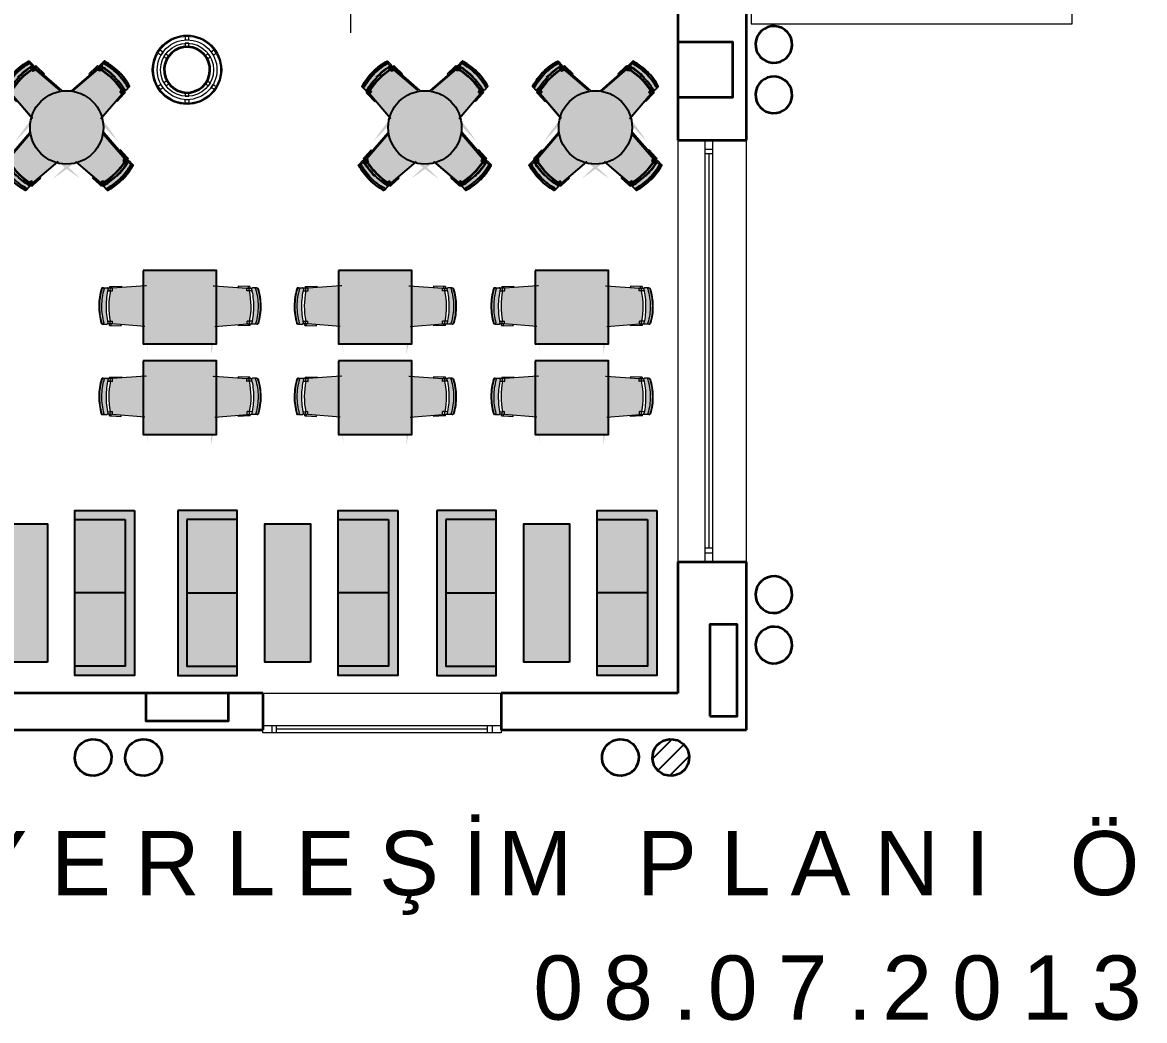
# Model space of a CAD drawing. Header units: millimetres. Extents: x -2729 to 15248, y -12439 to 5292.
# Drawn here: x 9038 to 10262, y -12294 to -11205 of the extents above; entities that cross this region are included whole.
import ezdxf

# ---------------------------------------------------------------- set-up
doc = ezdxf.new("R2010")
doc.units = ezdxf.units.MM
for name, color, linetype, lineweight in [('005_Ном_пера__80', 7, 'Continuous', 13), ('alc_pan_Ном_пера__80', 7, 'Continuous', 13), ('CAM', 155, 'Continuous', 15), ('DUVAR 2_Ном_пера__60', 7, 'Continuous', 35), ('FLOORS_Ном_пера__80', 7, 'Continuous', 13), ('FURNITURE___EQUIPMENT_Ном_пера__60', 7, 'Continuous', 35), ('FURNITURE___EQUIPMENT_Ном_пера__80', 7, 'Continuous', 13), ('kolon_Ном_пера__60', 7, 'Continuous', 35), ('kutu profil_Ном_пера__80', 7, 'Continuous', 13), ('mevcut duvarlar_Ном_пера__60', 7, 'Continuous', 35), ('mevcut kolonlar_Ном_пера__60', 7, 'Continuous', 35), ('mevcut kolonlar_Ном_пера__80', 7, 'Continuous', 13), ('pencere_Ном_пера__80', 7, 'Continuous', 13), ('tefriş', 7, 'Continuous', 25)]:
    doc.layers.add(name, color=color, linetype=linetype, lineweight=lineweight)
for name, color, linetype, lineweight, true_color in [('_yaz__kot_Ном_пера__22', 7, 'Continuous', 20, 0xc600c6), ('AKS_Ном_пера__21', 7, 'Continuous', 20, 0x320033), ('EXTERIOR_WALLS_Ном_пера__5', 7, 'Continuous', 25, 0xa40f02), ('mevcut kolonlar_Ном_пера__215', 7, 'Continuous', 35, 0xab23ec)]:
    doc.layers.add(name, color=color, linetype=linetype, lineweight=lineweight, true_color=true_color)
doc.layers.add('tefris', color=39, linetype='Continuous')
doc.styles.add('YAZI01', font='SIMPLXTW.SHX', dxfattribs={"width": 0.6})

# ---------------------------------------------------------------- blocks, each defined once
blk = doc.blocks.new('dfgbdf')
at = {"layer": 'tefris', "color": 250, "lineweight": 9}
for p, q in [((-2454111.619684269, 525210.158802735), (-2454111.651142441, 525205.7704439993)), ((-2454111.619684269, 525210.158802735), (-2454111.651142441, 525205.7704439993)), ((-2454111.619684269, 525210.158802735), (-2454111.61313714, 525211.0721156007)), ((-2454072.020701715, 525209.8749354146), (-2454072.052159887, 525205.4865766789)), ((-2454072.020701715, 525209.8749354146), (-2454072.052159887, 525205.4865766789)), ((-2454072.020701715, 525209.8749354146), (-2454072.014154585, 525210.7882482801)), ((-2454114.364413285, 525164.5024694676), (-2454111.393876919, 525199.8079857455)), ((-2454112.999900517, 525201.1196209646), (-2454113.57778656, 525190.2564495396)), ((-2454112.985563781, 525203.1195695786), (-2454112.999900517, 525201.1196209646)), ((-2454112.999900517, 525201.1196209646), (-2454111.384557405, 525201.1080412957)), ((-2454112.985563781, 525203.1195695786), (-2454111.370220672, 525203.107989909)), ((-2454111.393876919, 525199.8079857455), (-2454111.356269388, 525205.054168995)), ((-2454111.393876919, 525199.8079857455), (-2454108.393953999, 525199.7864806453)), ((-2454111.375956003, 525202.3079215129), (-2454108.476030512, 525202.2871332491)), ((-2454108.455731259, 525205.1188426953), (-2454108.493951429, 525199.7871974818)), ((-2454108.377466755, 525202.0864215513), (-2454108.393953999, 525199.7864806453)), ((-2454075.378314627, 525201.8498654515), (-2454075.394801869, 525199.5499245452)), ((-2454075.394801869, 525199.5499245452), (-2454072.394878949, 525199.528419445)), ((-2454075.256584268, 525204.8808529217), (-2454075.294804439, 525199.5492077086)), ((-2454075.276883522, 525202.0491434757), (-2454072.376958031, 525202.0283552122)), ((-2454072.394878949, 525199.528419445), (-2454072.357271417, 525204.7746026947)), ((-2454069.8998299, 525163.7397039934), (-2454072.394878949, 525199.528419445)), ((-2454070.770216322, 525200.816895326), (-2454072.385559435, 525200.828474995)), ((-2454070.75587959, 525202.8168439397), (-2454072.371222701, 525202.8284236089)), ((-2454070.75587959, 525202.8168439397), (-2454070.770216322, 525200.816895326)), ((-2454070.770216322, 525200.816895326), (-2454070.348128059, 525189.946555534)), ((-2454113.57778656, 525190.2564495396), (-2454112.198356299, 525190.2465610235)), ((-2454070.348128059, 525189.946555534), (-2454071.727558321, 525189.95644405))]:
    blk.add_line(p, q, dxfattribs=at)
for centre, radius, start, end in [((-2454110.651168134, 525205.7632756322), 1, 179.5892793318425, 282.1716553241168), ((-2454110.619709962, 525210.1516343682), 1, 179.5892793318425, 285.8993206494205), ((-2454110.95488347, 525210.5468397918), 0.6645643387296895, 128.1842560686453, 174.5564035868221), ((-2454110.613162832, 525211.0649472337), 1, 106.424976356534, 179.5892793318425), ((-2454110.477309588, 525209.903743491), 1.465455548318734, 98.72199400806039, 127.3173746617995), ((-2454092.409191321, 525148.7779265486), 65.89265889045396, 89.45884940670703, 106.2935274857314), ((-2454092.409191321, 525148.7779265486), 65.19265889045396, 89.45884940670703, 106.2935274857314), ((-2454092.605583447, 525121.3815767524), 85.28971260092196, 89.48851251595534, 102.0700716838015), ((-2454092.43093583, 525145.7446062912), 65.92605708526092, 89.4589154703867, 105.7679051027529), ((-2454092.305591153, 525121.3794262424), 85.28971260092196, 77.10848695473183, 89.69004613117218), ((-2454092.130943537, 525145.7424557811), 65.92605708526092, 73.41065353881503, 89.71964317462334), ((-2454092.112385946, 525148.7757988839), 65.19265889045396, 72.8850311529628, 89.71970926283139), ((-2454092.109199028, 525148.7757760386), 65.89265889045396, 72.8850311529628, 89.71970926283139), ((-2454073.020676022, 525209.8821037814), 1, 253.2792379985671, 359.5892793318426), ((-2454073.169802533, 525209.636302729), 1.465455548318734, 51.8611839938373, 80.45656463648214), ((-2454073.014128892, 525210.795416647), 1, 359.5892793318426, 72.75358231075933), ((-2454072.683058072, 525210.2724862649), 0.6645643387296895, 4.622155051725973, 50.99430259902947), ((-2454092.445793999, 525122.746649585), 80.92352941175771, 77.82438813700311, 101.3541705151467), ((-2454073.052134194, 525205.4937450454), 1, 257.0069033155113, 359.5892793318426), ((-2454072.892565872, 525163.5310621646), 3, 344.9838835373608, 3.987984671885633)]:
    blk.add_arc(centre, radius, start, end, dxfattribs=at)
blk = doc.blocks.new('qergqerg')
h = blk.add_hatch(color=18)
h.set_gradient(color1=(158, 158, 158), color2=(214, 214, 214), one_color=1, tint=0.8399999737739563, name='INVCURVED')
h.paths.add_polyline_path([(7320.233584429593, 4109.426570944489), (7400.233584429592, 4109.426570944489), (7400.233584429592, 4189.426570944489), (7320.233584429593, 4189.426570944489)])
at = {"layer": 'tefris'}
h = blk.add_hatch(color=33, dxfattribs=at)
h.set_gradient(color1=(172, 159, 128), one_color=1, tint=1, name='CYLINDER')
h.paths.add_polyline_path([(7339.748957062981, 4234.897544498091, 0.3305505333251211), (7339.044781814938, 4233.935819513631), (7339.04876848115, 4233.415308320894, -0.2427438629334576), (7339.324643788304, 4233.958652792965, -0.119052518395025), (7339.957671969108, 4234.228417673615, -0.0735875389792936), (7358.826343682736, 4237.101227461827, -0.0735875389735171), (7377.730549318159, 4234.472384066788, -0.1190525126681235), (7378.367009213104, 4234.210818537978, -0.2196094287040335), (7378.646941217038, 4233.729365553708), (7378.643955755425, 4234.191599163692, 0.3305455976475086), (7377.92741692907, 4235.144130405971, 0.0735875385497968), (7358.820229287868, 4237.801200756804, 0.0735875387030554)])
edge = h.paths.add_edge_path()
edge.add_ellipse((7422.784135221995, 4125.580115075224), major_axis=(-119.3420201236629, 37.18174596169339), ratio=0.4265283154215427, start_angle=297.7073354583348, end_angle=323.01772509326184, ccw=False)
edge.add_line((7381.335992192294, 4187.933909892105), (7378.416700917904, 4222.927627765108))
edge.add_line((7378.416700917904, 4222.927627765108), (7375.416763489163, 4222.908251852729))
edge.add_line((7375.416763489395, 4222.908251852729), (7375.401908624478, 4225.208203882911))
edge.add_arc((7359.413928788298, 4145.879759342876), 80.92352941115509, 438.6051640350929, 462.1349463954003)
edge.add_line((7342.402596912606, 4224.995068861172), (7342.417451777638, 4222.695116832852))
edge.add_line((7342.41745177729, 4222.695116832852), (7339.417514348662, 4222.675740921871))
edge.add_line((7339.417514349246, 4222.675740921871), (7336.89706502939, 4186.888805334922))
edge.add_arc((7339.889652164098, 4186.678039476742), 3.000000000802632, 175.9713498595307, 194.9687877263636)
h.paths.add_polyline_path([(7377.470110873369, 4227.905337473845, 0.4790289221056363), (7378.678198037346, 4228.889928263613), (7378.649854663088, 4233.278281881939, -0.500271849319481), (7377.375245169415, 4232.310273366048, 0.07128175433068201), (7358.839605146114, 4234.801263415256, 0.0712817547301692), (7340.337687540361, 4232.071056236978, -0.5002619448420746), (7339.050680813639, 4233.022488163785), (7339.079024152972, 4228.634139897768, 0.4790207402578018), (7340.299728051204, 4227.665262396913, -0.0549629285443206), (7358.871898105512, 4229.801406442653, -0.054962927260355)])
h.paths.add_polyline_path([(7358.826343682736, 4237.101227461827, 0.0735875389792797), (7339.957671969108, 4234.228417673615, 0.1254224069759553), (7339.295410371178, 4233.936319161207, 0.2281353875295868), (7339.04876848115, 4233.415308320894), (7339.05068060933, 4233.022519855761), (7339.050680814221, 4233.022488171701, 0.4988503369004011), (7340.333356006215, 4232.069769012741, -0.071298977506095), (7358.839605146114, 4234.801263415256, -0.0712989770642944), (7377.379592958281, 4232.309042201843, 0.4988602312897345), (7378.649854662739, 4233.278281881939), (7378.646941216572, 4233.729365556036, 0.205143870496195), (7378.396528730545, 4234.188864336815, 0.1254224130629383), (7377.730549318159, 4234.472384066788, 0.0735875389735347)])
h.paths.add_polyline_path([(7379.21439391226, 4213.365634474904), (7380.5938308429, 4213.374543943909), (7380.023655038703, 4224.238122784998), (7378.408304115434, 4224.227689601947), (7378.416700917904, 4222.927627765108)])
h.paths.add_polyline_path([(7337.363963285838, 4213.095332096798), (7338.743400216478, 4213.104241565802), (7339.417514349246, 4222.675740921871), (7339.409117546773, 4223.975802757775), (7337.793766623622, 4223.965369576123)])
h.paths.add_polyline_path([(7339.396200272397, 4225.97576104384), (7337.780849349828, 4225.965327860786), (7337.793766623622, 4223.965369576123), (7339.409117546773, 4223.975802757775)])
h.paths.add_polyline_path([(7378.408304115434, 4224.227689601947), (7380.023655038703, 4224.238122784998), (7380.010737763744, 4226.238081071061), (7378.395386841058, 4226.227647888941)])
h.paths.add_polyline_path([(7375.500614811111, 4225.408845572733), (7378.400554325342, 4225.427575621755), (7378.382816854077, 4228.17383638397, -0.2540112033113549), (7377.466684133074, 4227.906072848943, 0.0059357257269831), (7375.481893847839, 4228.307378602682)])
h = blk.add_hatch(color=33, dxfattribs=at)
h.set_gradient(color1=(172, 159, 128), one_color=1, tint=1, name='CYLINDER')
h.paths.add_polyline_path([(7342.317453863358, 4222.694470969961), (7342.301307271144, 4225.19441882614), (7339.401367756448, 4225.17568877805), (7339.417514349246, 4222.675740921871)])
h.paths.add_polyline_path([(7339.401367756448, 4225.17568877805), (7342.301307271144, 4225.19441882614), (7342.282586306942, 4228.092951855157, 0.0059357249099136), (7340.30314554917, 4227.666042096912, -0.254011277546088), (7339.383630285415, 4227.921949541197)])
h.paths.add_polyline_path([(7378.416700917904, 4222.927627765108), (7378.400554325342, 4225.427575621755), (7375.500614811111, 4225.408845572733), (7375.516761403208, 4222.90889771795)])
h = blk.add_hatch(color=33, dxfattribs=at)
h.set_gradient(color1=(172, 159, 128), one_color=1, tint=1, name='CYLINDER')
h.paths.add_polyline_path([(7339.748957062981, 4063.955597390886, -0.3305505333251211), (7339.044781814938, 4064.917322375347), (7339.04876848115, 4065.437833568082, 0.2427438629334576), (7339.324643788304, 4064.894489096013, 0.119052518395025), (7339.957671969108, 4064.624724215363, 0.0735875389792936), (7358.826343682736, 4061.751914427151, 0.0735875389735171), (7377.730549318159, 4064.38075782219, 0.1190525126681235), (7378.367009213104, 4064.642323351001, 0.2196094287040335), (7378.646941217038, 4065.123776335271), (7378.643955755425, 4064.661542725285, -0.3305455976475086), (7377.92741692907, 4063.709011483007, -0.0735875385497968), (7358.820229287868, 4061.051941132173, -0.0735875387030554)])
edge = h.paths.add_edge_path()
edge.add_ellipse((7422.784135221995, 4173.273026813753), major_axis=(-119.3420201236629, -37.18174596169339), ratio=0.4265283154215427, start_angle=36.98227490673814, end_angle=62.29266454166521)
edge.add_line((7381.335992192294, 4110.919231996873), (7378.416700917904, 4075.925514123869))
edge.add_line((7378.416700917904, 4075.925514123869), (7375.416763489163, 4075.944890036248))
edge.add_line((7375.416763489395, 4075.944890036248), (7375.401908624478, 4073.644938006067))
edge.add_arc((7359.413928788298, 4152.973382546099), 80.92352941115509, -102.13494639540028, -78.60516403509291, ccw=False)
edge.add_line((7342.402596912606, 4073.858073027805), (7342.417451777638, 4076.158025056124))
edge.add_line((7342.41745177729, 4076.158025056124), (7339.417514348662, 4076.177400967107))
edge.add_line((7339.417514349246, 4076.177400967107), (7336.89706502939, 4111.964336554055))
edge.add_arc((7339.889652164098, 4112.175102412236), 3.000000000802632, 165.0312122736364, 184.0286501404693, ccw=False)
h.paths.add_polyline_path([(7377.470110873369, 4070.947804415133, -0.4790289221056363), (7378.678198037346, 4069.963213625363), (7378.649854663088, 4065.574860007036, 0.500271849319481), (7377.375245169415, 4066.542868522928, -0.07128175433068201), (7358.839605146114, 4064.051878473722, -0.0712817547301692), (7340.337687540361, 4066.782085651999, 0.5002619448420746), (7339.050680813639, 4065.830653725193), (7339.079024152972, 4070.219001991209, -0.4790207402578018), (7340.299728051204, 4071.187879492064, 0.0549629285443206), (7358.871898105512, 4069.051735446324, 0.054962927260355)])
h.paths.add_polyline_path([(7358.826343682736, 4061.751914427151, -0.0735875389792797), (7339.957671969108, 4064.624724215363, -0.1254224069759553), (7339.295410371178, 4064.916822727771, -0.2281353875295868), (7339.04876848115, 4065.437833568082), (7339.05068060933, 4065.830622033216), (7339.050680814221, 4065.830653717276, -0.4988503369004011), (7340.333356006215, 4066.783372876234, 0.071298977506095), (7358.839605146114, 4064.051878473722, 0.0712989770642944), (7377.379592958281, 4066.544099687134, -0.4988602312897345), (7378.649854662739, 4065.574860007036), (7378.646941216572, 4065.123776332941, -0.205143870496195), (7378.396528730545, 4064.664277552162, -0.1254224130629383), (7377.730549318159, 4064.38075782219, -0.0735875389735347)])
h.paths.add_polyline_path([(7379.21439391226, 4085.487507414073), (7380.5938308429, 4085.478597945067), (7380.023655038703, 4074.615019103979), (7378.408304115434, 4074.625452287029), (7378.416700917904, 4075.925514123869)])
h.paths.add_polyline_path([(7337.363963285838, 4085.75780979218), (7338.743400216478, 4085.748900323173), (7339.417514349246, 4076.177400967107), (7339.409117546773, 4074.8773391312), (7337.793766623622, 4074.887772312854)])
h.paths.add_polyline_path([(7339.396200272397, 4072.877380845137), (7337.780849349828, 4072.887814028189), (7337.793766623622, 4074.887772312854), (7339.409117546773, 4074.8773391312)])
h.paths.add_polyline_path([(7378.408304115434, 4074.625452287029), (7380.023655038703, 4074.615019103979), (7380.010737763744, 4072.615060817916), (7378.395386841058, 4072.625494000037)])
h.paths.add_polyline_path([(7375.500614811111, 4073.444296316243), (7378.400554325342, 4073.425566267223), (7378.382816854077, 4070.679305505009, 0.2540112033113549), (7377.466684133074, 4070.947069040035, -0.0059357257269831), (7375.481893847839, 4070.545763286297)])
h = blk.add_hatch(color=33, dxfattribs=at)
h.set_gradient(color1=(172, 159, 128), one_color=1, tint=1, name='CYLINDER')
h.paths.add_polyline_path([(7342.317453863358, 4076.158670919016), (7342.301307271144, 4073.658723062837), (7339.401367756448, 4073.677453110927), (7339.417514349246, 4076.177400967107)])
h.paths.add_polyline_path([(7339.401367756448, 4073.677453110927), (7342.301307271144, 4073.658723062837), (7342.282586306942, 4070.760190033818, -0.0059357249099136), (7340.30314554917, 4071.187099792064, 0.254011277546088), (7339.383630285415, 4070.931192347781)])
h.paths.add_polyline_path([(7378.416700917904, 4075.925514123869), (7378.400554325342, 4073.425566267223), (7375.500614811111, 4073.444296316243), (7375.516761403208, 4075.944244171028)])
blk.add_lwpolyline([(7320.233584429593, 4109.426570944489), (7400.233584429592, 4109.426570944489), (7400.233584429592, 4189.426570944489), (7320.233584429593, 4189.426570944489)], close=True)
at = {"layer": 'tefris', "xscale": -1, "rotation": 359.9593345411497}
blk.add_blockref('dfgbdf', (-2447105.117569243, -519234.9521117932), dxfattribs=at)
at = {"layer": 'tefris', "rotation": 180.0406654588503}
blk.add_blockref('dfgbdf', (-2447105.117569243, 527533.8052536822), dxfattribs=at)
blk = doc.blocks.new('cvbncvn')
at = {"layer": 'tefris'}
h = blk.add_hatch(color=33, dxfattribs=at)
h.set_gradient(color1=(172, 159, 128), one_color=1, tint=1, name='CYLINDER')
h.paths.add_polyline_path([(-2451154.223689083, 524897.2262711371, 0.3305505333251211), (-2451154.332949031, 524898.413216793), (-2451154.680639513, 524898.8005914476, -0.2427438629334576), (-2451154.527526212, 524898.210772224, -0.119052518395025), (-2451154.823199974, 524897.5894230508, -0.0735875389792936), (-2451167.058852123, 524882.9412619113, -0.0735875389735171), (-2451182.964544087, 524872.3919125733, -0.1190525126681235), (-2451183.61465743, 524872.1664123167, -0.2196094287040335), (-2451184.143245594, 524872.3417789476), (-2451183.834899048, 524871.9974081721, 0.3305455976475086), (-2451182.667198117, 524871.7582049319, 0.0735875385497968), (-2451166.590720377, 524882.4208268367, 0.0735875387030554)])
edge = h.paths.add_edge_path()
edge.add_ellipse((-2451288.835638838, 524924.1477155834), major_axis=(114.0452383263674, 51.17307509851923), ratio=0.4265283154215424, start_angle=297.7073354583348, end_angle=323.01772509326184, ccw=False)
edge.add_line((-2451216.485709845, 524904.8751427546), (-2451191.124070725, 524880.5879071507))
edge.add_line((-2451191.124070726, 524880.5879071505), (-2451188.889073622, 524882.589103779))
edge.add_line((-2451188.889073621, 524882.5891037792), (-2451187.354822873, 524880.875605999))
edge.add_arc((-2451227.909625441, 524950.9036403928), 80.92352941115509, 300.0760928002907, 323.6058751605984)
edge.add_line((-2451162.769854727, 524902.8887689075), (-2451164.304105476, 524904.6022666876))
edge.add_line((-2451164.304105475, 524904.6022666874), (-2451162.06910837, 524906.603463316))
edge.add_line((-2451162.06910837, 524906.6034633163), (-2451183.880094764, 524935.0874640178))
edge.add_arc((-2451186.261993427, 524933.263578396), 3.000000000802633, 37.44227862472864, 56.43971649156172)
h.paths.add_polyline_path([(-2451187.118360303, 524877.4850196771, 0.4790289221056363), (-2451187.37153479, 524875.9472302572), (-2451184.444154244, 524872.6778428579, -0.500271849319481), (-2451184.130153677, 524874.24726106, 0.07128175433068201), (-2451168.591916908, 524884.6558239107, 0.0712817547301692), (-2451156.536633469, 524898.9542548573, -0.5002619448420746), (-2451154.94221361, 524899.0936619595), (-2451157.869590585, 524902.3630453721, 0.4790207402578018), (-2451159.425883433, 524902.2806184784, -0.0549629285443206), (-2451171.927218796, 524888.3807902053, -0.054962927260355)])
h.paths.add_polyline_path([(-2451167.058852123, 524882.9412619113, 0.0735875389792797), (-2451154.823199974, 524897.5894230508, 0.1254224069759553), (-2451154.520412075, 524898.2468661688, 0.2281353875295868), (-2451154.680639513, 524898.8005914476), (-2451154.942192469, 524899.0936383482), (-2451154.942213605, 524899.0936619535, 0.4988503369004011), (-2451156.534240337, 524898.9580878789, -0.071298977506095), (-2451168.591916908, 524884.6558239107, -0.0712989770642944), (-2451184.134226765, 524874.2453042809, 0.4988602312897345), (-2451184.444154244, 524872.6778428579), (-2451184.143245592, 524872.3417789467, 0.205143870496195), (-2451183.651315112, 524872.1633134165, 0.1254224130629383), (-2451182.964544087, 524872.3919125733, 0.0735875389735347)])
h.paths.add_polyline_path([(-2451198.054109539, 524887.2243664347), (-2451199.081810155, 524886.3041723972), (-2451191.460286161, 524878.5417747207), (-2451190.256826182, 524879.6193421354), (-2451191.124070726, 524880.5879071505)])
h.paths.add_polyline_path([(-2451166.874928807, 524915.141928935), (-2451167.902629425, 524914.2217348977), (-2451162.06910837, 524906.6034633163), (-2451161.201863828, 524905.634898301), (-2451159.99840385, 524906.7124657155)])
h.paths.add_polyline_path([(-2451159.867732742, 524904.1449002314), (-2451158.664272762, 524905.2224676466), (-2451159.99840385, 524906.7124657155), (-2451161.201863828, 524905.634898301)])
h.paths.add_polyline_path([(-2451190.256826182, 524879.6193421354), (-2451191.460286161, 524878.5417747207), (-2451190.126155076, 524877.0517766511), (-2451188.922695097, 524878.1293440654)])
h.paths.add_polyline_path([(-2451187.295909667, 524880.6598996383), (-2451189.456406869, 524878.7254095636), (-2451187.624432733, 524876.6794052729, -0.2540112033113549), (-2451187.115305681, 524877.4867379908, 0.0059357257269831), (-2451185.362357831, 524878.5004502899)])
h = blk.add_hatch(color=33, dxfattribs=at)
h.set_gradient(color1=(172, 159, 128), one_color=1, tint=1, name='CYLINDER')
h.paths.add_polyline_path([(-2451164.229605571, 524904.6689732422), (-2451162.561941715, 524902.8064756553), (-2451160.401444513, 524904.7409657293), (-2451162.06910837, 524906.6034633163)])
h.paths.add_polyline_path([(-2451160.401444513, 524904.7409657293), (-2451162.561941715, 524902.8064756553), (-2451160.628389878, 524900.6470263066, 0.0059357249099136), (-2451159.427927786, 524902.2777710517, -0.254011277546088), (-2451158.569470377, 524902.6949614374)])
h.paths.add_polyline_path([(-2451191.124070725, 524880.5879071504), (-2451189.456406869, 524878.7254095636), (-2451187.295909667, 524880.6598996382), (-2451188.963573525, 524882.5223972248)])
at = {"layer": 'tefris', "color": 250, "xscale": -1, "rotation": 221.4302633063476}
blk.add_blockref('dfgbdf', (-958721.3848934338, 2542560.35672698), dxfattribs=at)
blk = doc.blocks.new('dfghjfgjhfhgj')
at = {"layer": 'tefris'}
for p, q in [((-2450693.663445101, 526828.6160768777), (-2450657.893534597, 526825.8645453006)), ((-2450667.46048046, 526827.979929916), (-2450667.46048046, 526826.6004642129)), ((-2450656.593445645, 526827.479929916), (-2450667.46048046, 526827.979929916)), ((-2450658.446911117, 526824.5633242043), (-2450658.446911117, 526827.5633242043)), ((-2450653.115128913, 526824.6633242043), (-2450658.446911117, 526824.6633242043)), ((-2450656.146911117, 526824.5633242043), (-2450658.446911117, 526824.5633242043)), ((-2450657.893534597, 526822.8645453005), (-2450657.893534597, 526825.8645453006)), ((-2450657.893534597, 526825.8645453006), (-2450652.647216554, 526825.8645453006)), ((-2450652.561752394, 526822.9645453003), (-2450657.893534597, 526822.9645453003)), ((-2450655.593534597, 526822.8645453005), (-2450657.893534597, 526822.8645453005)), ((-2450654.593445644, 526827.479929916), (-2450656.593445645, 526827.479929916)), ((-2450656.593445645, 526827.479929916), (-2450656.593445645, 526825.8645453006)), ((-2450655.946911117, 526824.6633242043), (-2450655.946911117, 526827.5633242043)), ((-2450655.393534598, 526822.9645453003), (-2450655.393534598, 526825.8645453006)), ((-2450654.593445644, 526827.479929916), (-2450654.593445644, 526825.8645453006)), ((-2450647.544602222, 526826.1645453004), (-2450651.933073711, 526826.1645453004)), ((-2450647.544602222, 526826.1645453004), (-2450651.933073711, 526826.1645453004)), ((-2450647.544602222, 526826.1645453004), (-2450646.63126589, 526826.1645453004)), ((-2450693.772814181, 526785.8459470455), (-2450658.446911117, 526788.5633242043)), ((-2450668.01385698, 526786.4479395889), (-2450668.01385698, 526787.8274052918)), ((-2450657.146822164, 526786.947939589), (-2450668.01385698, 526786.4479395889)), ((-2450656.146911117, 526791.5633242044), (-2450658.446911117, 526791.5633242044)), ((-2450658.446911117, 526788.5633242043), (-2450658.446911117, 526791.5633242044)), ((-2450653.115128913, 526791.4633242043), (-2450658.446911117, 526791.4633242043)), ((-2450658.446911117, 526788.5633242043), (-2450653.200593073, 526788.5633242043)), ((-2450655.593534597, 526789.8645453005), (-2450657.893534597, 526789.8645453005)), ((-2450657.893534597, 526786.8645453005), (-2450657.893534597, 526789.8645453005)), ((-2450652.561752394, 526789.7645453005), (-2450657.893534597, 526789.7645453005)), ((-2450657.146822164, 526786.947939589), (-2450657.146822164, 526788.5633242043)), ((-2450655.146822164, 526786.947939589), (-2450657.146822164, 526786.947939589)), ((-2450655.946911117, 526788.5633242043), (-2450655.946911117, 526791.4633242043)), ((-2450655.393534598, 526786.8645453005), (-2450655.393534598, 526789.7645453005)), ((-2450655.146822164, 526786.947939589), (-2450655.146822164, 526788.5633242043)), ((-2450648.097978742, 526788.2633242044), (-2450652.486450231, 526788.2633242044)), ((-2450648.097978742, 526788.2633242044), (-2450652.486450231, 526788.2633242044)), ((-2450648.097978742, 526788.2633242044), (-2450647.18464241, 526788.2633242044))]:
    blk.add_line(p, q, dxfattribs=at)
for centre, radius, start, end in [((-2450735.370440529, 526808.0633242043), 80.92352941175771, 348.235108819604, 11.76489118039605), ((-2450734.817064009, 526806.3645453005), 80.92352941175771, 348.2351088196013, 11.76489118039871), ((-2450736.736623718, 526808.2133242043), 85.28971260092196, 359.8992332000628, 12.48079236286419), ((-2450651.933073711, 526825.1645453004), 1, 90, 192.5823760047524), ((-2450736.1832472, 526806.5145453005), 85.28971260092196, 359.899233200076, 12.48079236286419), ((-2450712.372968202, 526808.2133242043), 65.92605708526092, 359.8696361555814, 16.17862578389171), ((-2450647.544602222, 526825.1645453004), 1, 90, 196.3100413307321), ((-2450711.819591683, 526806.5145453005), 65.92605708526092, 359.8696361555814, 16.17862578389534), ((-2450648.344842472, 526826.7159635152), 1.465455548318734, 9.13271468402902, 37.72809534255547), ((-2450647.1518096, 526825.4993561715), 0.6645643387296895, 38.59497673383628, 84.96712426087498), ((-2450709.339570007, 526808.2101372029), 65.19265889045396, 359.8695700747031, 16.70424816845666), ((-2450647.791465952, 526825.0171846115), 1.465455548318734, 9.132714684031088, 37.72809534255547), ((-2450736.736623718, 526807.9133242043), 85.28971260092196, 347.5192076371359, 0.1007667999371034), ((-2450712.372968202, 526807.9133242043), 65.92605708526092, 343.8213742161082, 0.1303638444186277), ((-2450709.339570007, 526807.9133242043), 65.19265889045396, 343.2957518315433, 0.1304299252968763), ((-2450652.486450231, 526789.2633242044), 1, 167.4176239952504, 270), ((-2450648.097978742, 526789.2633242044), 1, 163.6899586692678, 270), ((-2450647.705186118, 526788.9253263319), 0.6645643387296895, 275.032875739125, 321.4050232661739), ((-2450648.344842472, 526789.4074978919), 1.465455548318734, 322.2719046574445, 350.867285315971)]:
    blk.add_arc(centre, radius, start, end, dxfattribs=at)
at = {"layer": 'tefris', "rotation": 48.36728481575136}
blk.add_blockref('cvbncvn', (-429896.7720350572, 2010148.912928215), dxfattribs=at)
blk = doc.blocks.new('jkjk')
at = {"layer": 'tefris'}
h = blk.add_hatch(color=39, dxfattribs=at)
h.set_gradient(color1=(73, 53, 19), color2=(234, 212, 174), one_color=1, tint=0.800000011920929, name='CYLINDER')
edge = h.paths.add_edge_path()
edge.add_arc((86951.94184338255, 47415.94828580628), 40, 0, 360)
blk.add_circle((86951.94184338255, 47415.94828580628), 40, dxfattribs=at)
at = {"layer": 'tefris', "xscale": -1}
for p, rotation in [((-1990906.6507795, 1449589.695592909), 313.8562429192313), ((-1315221.805463721, -2030442.644337077), 43.85624291894896)]:
    blk.add_blockref('dfghjfgjhfhgj', p, dxfattribs=dict(at, rotation=rotation))
at = {"layer": 'tefris'}
for p, rotation in [((2219121.154837472, 1365536.578476441), 43.85624291894896), ((1405072.572034018, -2084753.264708283), 313.8562429192313)]:
    blk.add_blockref('dfghjfgjhfhgj', p, dxfattribs=dict(at, rotation=rotation))
blk = doc.blocks.new('w45yuq')
h = blk.add_hatch(color=256)
h.dxf.hatch_style = 1
h.set_gradient(color1=(128, 141, 163), rotation=89.99999999999996, one_color=1, tint=1, name='INVCURVED')
h.paths.add_polyline_path([(8362.89020556739, 937.2612522588825), (8362.89020556739, 872.2612522591153), (8372.89020556739, 872.2612522591153), (8372.89020556739, 927.2612522591153), (8532.890205567388, 927.2612522591153), (8532.890205567388, 872.2612522591153), (8542.89020556739, 872.2612522591153), (8542.89020556739, 937.2612522588825)])
h = blk.add_hatch(color=256)
h.dxf.hatch_style = 1
h.set_gradient(color1=(128, 141, 163), rotation=89.99999999999996, one_color=1, tint=1, name='SPHERICAL')
h.paths.add_polyline_path([(8372.89020556739, 927.2612522591153), (8372.89020556739, 872.2612522591153), (8452.89020556739, 872.2612522591153), (8452.89020556739, 927.2612522591153)])
h = blk.add_hatch(color=256)
h.dxf.hatch_style = 1
h.set_gradient(color1=(128, 141, 163), rotation=89.99999999999996, one_color=1, tint=1, name='SPHERICAL')
h.paths.add_polyline_path([(8452.89020556739, 927.2612522591153), (8452.89020556739, 872.2612522591153), (8532.890205567388, 872.2612522591153), (8532.890205567388, 927.2612522591153)])
at = {"layer": 'tefriş', "ltscale": 5}
blk.add_line((8452.89020556739, 927.2612522591153), (8452.89020556739, 872.2612522591153), dxfattribs=at)
for points in [[(8362.89020556739, 937.2612522588825), (8542.89020556739, 937.2612522588825), (8542.89020556739, 872.2612522591153), (8362.89020556739, 872.2612522591153)], [(8372.89020556739, 927.2612522591153), (8532.890205567388, 927.2612522591153), (8532.890205567388, 872.2612522591153), (8372.89020556739, 872.2612522591153)]]:
    blk.add_lwpolyline(points, close=True, dxfattribs=at)

msp = doc.modelspace()

# ---------------------------------------------------------------- hatches: boundary and pattern name
h = msp.add_hatch(color=256)
h.dxf.hatch_style = 1
h.set_gradient(color1=(128, 105, 77), color2=(182, 161, 134), one_color=1, tint=0.6200000047683716, name='CYLINDER')
h.paths.add_polyline_path([(9065.40419478709, -11902.80955980085), (9015.404194787088, -11902.80955980085), (9015.404194787088, -11752.0589445822), (9065.40419478709, -11752.0589445822)])
h = msp.add_hatch(color=256)
h.dxf.hatch_style = 1
h.set_gradient(color1=(128, 105, 77), color2=(182, 161, 134), one_color=1, tint=0.6200000047683716, name='CYLINDER')
h.paths.add_polyline_path([(9352.49290647326, -11902.80955980085), (9302.49290647326, -11902.80955980085), (9302.49290647326, -11752.0589445822), (9352.49290647326, -11752.0589445822)])
h = msp.add_hatch(color=256)
h.dxf.hatch_style = 1
h.set_gradient(color1=(128, 105, 77), color2=(182, 161, 134), one_color=1, tint=0.6200000047683716, name='CYLINDER')
h.paths.add_polyline_path([(9634.939225880857, -11902.80955980085), (9584.939225880857, -11902.80955980085), (9584.939225880857, -11752.0589445822), (9634.939225880857, -11752.0589445822)])
h = msp.add_hatch()
h.set_pattern_fill('КИРПИЧ_ОБЫКНОВЕННЫЙ_0002', color=256, scale=0.09999985860578, angle=3.801e-12, style=0, pattern_type=2)
h.set_pattern_definition([(45.00000000000378, (9745.2991226126, -12006.86456831452), (-9.192374820745883, 9.192374820744664), [])])
h.paths.add_polyline_path([(9746.27371298172, -12026.84004208533), (9746.322291877117, -12026.83761273475, 1644.686756454432)], flags=0)

# ---------------------------------------------------------------- linework, layer by layer
at = {"layer": '005_Ном_пера__80', "linetype": 'Continuous'}
for p, q in [((9752.79618476922, -11333.58353910291), (9752.796183474125, -11793.58288768736)), ((9827.796083228402, -11793.58288789745), (9827.796084523525, -11333.58353931209)), ((9300.296859514052, -11936.86410193758), (9560.296491331968, -11936.86410193756)), ((9300.296859514052, -11936.86410193758), (9560.296491331968, -11936.86410193756))]:
    msp.add_line(p, q, dxfattribs=at)
at = {"layer": '_yaz__kot_Ном_пера__22', "linetype": 'Continuous'}
msp.add_line((9396.13677872661, -11176.5542936512), (9396.136778726624, -11216.55423700634), dxfattribs=at)
at = {"layer": 'AKS_Ном_пера__21', "linetype": 'Continuous', "flags": 128}
msp.add_lwpolyline([(9746.27371298172, -12026.84004208533, -1644.686756453832), (9746.322291877117, -12026.83761273475)], format="xyb", close=True, dxfattribs=at)
at = {"layer": 'alc_pan_Ном_пера__80', "linetype": 'Continuous'}
for centre, radius in [((9217.660037231906, -11256.8906499084), 37.82255773457907), ((9217.660899928955, -11256.89166721072), 37.82250425566858), ((9217.660037231906, -11256.8906499084), 36.62255773840414), ((9217.660899928955, -11256.89166721072), 36.62250595622429)]:
    msp.add_circle(centre, radius, dxfattribs=at)
at = {"layer": 'CAM', "linetype": 'Continuous'}
for p, q in [((9786.796135994997, -11348.58351794421), (9786.79613599504, -11778.58290901167)), ((9545.296512574361, -11975.86404670862), (9315.296838242586, -11975.86404670864))]:
    msp.add_line(p, q, dxfattribs=at)
at = {"layer": 'DUVAR 2_Ном_пера__60', "linetype": 'Continuous'}
for p, q in [((9752.796183474125, -11793.58288768736), (9827.796083228402, -11793.58288789745)), ((9752.796183474125, -11793.58288768736), (9752.796183081222, -11936.86410171472)), ((9752.796183474125, -11793.58288768736), (9752.796183081222, -11936.86410171472)), ((9827.796082704543, -11976.86404636316), (9827.796083228412, -11793.58262944664)), ((9827.796082704574, -11976.86404636316), (9827.796083228444, -11793.58262944661)), ((9827.796082704574, -11976.86404636316), (9827.796083228444, -11793.58262944661)), ((9827.796082704574, -11976.86404566466), (9827.796083228402, -11793.58288789745)), ((9827.796082704574, -11976.86404566466), (9827.796083228402, -11793.58288789745)), ((9300.296859514052, -11936.86410193758), (8985.297267522046, -11936.8641019376)), ((9300.296859514052, -11936.86410193758), (8985.297267522046, -11936.8641019376)), ((9300.296859514052, -11936.86410193758), (9300.296859514052, -11976.86404588843)), ((9560.296491331968, -11936.86410193756), (9560.296491331968, -11976.86404588842)), ((9752.796183081222, -11936.86410171472), (9560.296491331968, -11936.86410193756)), ((9752.796183081222, -11936.86410171472), (9560.296491331968, -11936.86410193756)), ((8985.297267522046, -11976.86404588846), (9300.296859514052, -11976.86404588843)), ((9560.296491331968, -11976.86404588842), (9827.796082704543, -11976.86404636316)), ((9657.796118292243, -11976.86404636316), (9827.796082704543, -11976.86404636316)), ((9657.796118292328, -11976.86404636316), (9827.796082704574, -11976.86404636316)), ((9657.796118292328, -11976.86404636316), (9827.796082704574, -11976.86404636316)), ((9657.796358662437, -11976.86404566467), (9827.796082704574, -11976.86404566466))]:
    msp.add_line(p, q, dxfattribs=at)
at = {"layer": 'EXTERIOR_WALLS_Ном_пера__5', "linetype": 'Continuous'}
msp.add_line((9812.796100236184, -11226.86515938907), (9812.796100090663, -11286.8650745895), dxfattribs=at)
at = {"layer": 'FLOORS_Ном_пера__80', "linetype": 'Continuous', "flags": 128}
msp.add_lwpolyline([(9832.796120783076, -10706.86586395646), (9832.79612078305, -10726.86587743116), (9832.796120783109, -11186.86523287047), (9832.796113812738, -11206.86516066363), (10182.79563072, -11206.8651606636), (10182.79563071997, -10706.86586395644)], close=True, dxfattribs=at)
at = {"layer": 'FURNITURE___EQUIPMENT_Ном_пера__60', "linetype": 'Continuous', "flags": 128}
for points in [[(9877.593930570249, -11230.19992661207, 1644.686756453832), (9877.591501218743, -11230.24850551467)], [(9218.987300755058, -11231.89857098451, 1644.686756453832), (9219.048024471074, -11231.90160767637)], [(9218.988161575438, -11231.89962362419, 1644.686756453832), (9219.048885205582, -11231.90266031173)], [(9877.593930570232, -11285.19984976795, 1644.686756453832), (9877.59150121876, -11285.24842867065)], [(9877.59393057026, -11830.19908588021, 1644.686756453832), (9877.591501218787, -11830.24766478291)], [(9877.593930570292, -11885.19900903619, 1644.686756453832), (9877.591501218787, -11885.24758793879)], [(9116.27460408542, -12026.84004208537, -1644.686756453832), (9116.323182980848, -12026.83761273479)], [(9171.274527239551, -12026.84004208536, -1644.686756453832), (9171.323106134947, -12026.83761273479)], [(9691.27378981307, -12026.84004208533, -1644.686756453832), (9691.322368708465, -12026.83761273475)], [(9746.27371298172, -12026.84004208533, -1644.686756453832), (9746.322291877117, -12026.83761273475)]]:
    msp.add_lwpolyline(points, format="xyb", close=True, dxfattribs=at)
at = {"layer": 'FURNITURE___EQUIPMENT_Ном_пера__80', "linetype": 'Continuous'}
for p, q in [((9877.590031390093, -11230.24857912452), (9877.592460741591, -11230.200000221)), ((9877.590031390093, -11230.24857912452), (9877.592460741591, -11230.200000221)), ((9691.32089893802, -12026.8376863446), (9691.272319998952, -12026.84011569428)), ((9691.32089893802, -12026.8376863446), (9691.272319998952, -12026.84011569428)), ((9746.320822063, -12026.8376863446), (9746.272243182173, -12026.84011569428)), ((9746.320822063, -12026.8376863446), (9746.272243182173, -12026.84011569428))]:
    msp.add_line(p, q, dxfattribs=at)
for centre, major_axis, ratio, start_param, end_param in [((9857.61783019488, -11229.22390159041), (-19.99993551059326, 0.0003490684793268), 0.9999650946017276, 3.092787593087767, 9.373540826797239), ((9857.616360395301, -11229.22397519933), (19.9999337885244, 0.0073035367945833), 0.9999650994053044, 2.441317135716214, 2.448141118121904), ((9857.616360395301, -11229.22397519933), (19.9999337885244, 0.0073035367945833), 0.9999650994053044, 2.441317135716214, 2.448141118121904), ((9857.61783019488, -11229.22390159041), (-19.99993489939234, 0.0003490684793262001), 0.9999650946017276, 5.58329241993827, 5.590116403205763), ((9217.767267748402, -11256.86873175282), (-0.0004363316701449, -24.99995474014327), 0.9999650946017283, 3.09278759311214, 9.373540827035153), ((9217.768130293838, -11256.86974908614), (-0.0004363310515387, -24.99991939165226), 0.9999650946017284, 3.09278759311214, 9.373540827035153), ((9857.617830194864, -11284.22382474637), (-19.99993551059326, 0.0003490684793268), 0.9999650946017276, 3.092787593092308, 9.373540826797239), ((9217.767267748402, -11256.86873175282), (-0.0004363316701395, -24.99995396886486), 0.9999650946017284, 5.58329242027425, 5.590116402681823), ((9217.768130293838, -11256.86974908614), (-0.0004363310515332, -24.99991862037493), 0.9999650946017284, 5.58329242027425, 5.590116402681823), ((9857.616360395328, -11284.22389835713), (19.9999337885244, 0.0073035367945833), 0.9999650994053044, 2.441317135712733, 2.448141118121904), ((9857.616360395328, -11284.22389835713), (19.9999337885244, 0.0073035367945833), 0.9999650994053044, 2.441317135712733, 2.448141118121904), ((9857.617830194864, -11284.22382474637), (-19.99993489939234, 0.0003490684793262001), 0.9999650946017276, 5.583292419934791, 5.590116403205763), ((9857.617830194893, -11829.22306085856), (-19.99993551059326, 0.0003490684793268), 0.9999650946017276, 3.092787593087767, 9.373540826792693), ((9857.616360395345, -11829.2231344684), (19.9999337885244, 0.0073035367945833), 0.9999650994053044, 2.441317135716214, 2.448141118125403), ((9857.616360395345, -11829.2231344684), (19.9999337885244, 0.0073035367945833), 0.9999650994053044, 2.441317135716214, 2.448141118125403), ((9857.617830194893, -11829.22306085856), (-19.99993489939234, 0.0003490684793262001), 0.9999650946017276, 5.58329241993827, 5.590116403209262), ((9857.617830194908, -11884.22298401452), (-19.99993551059326, 0.0003490684793268), 0.9999650946017276, 3.092787593087767, 9.373540826797239), ((9857.616360395328, -11884.22305762437), (19.9999337885244, 0.0073035367945833), 0.9999650994053044, 2.441317135716214, 2.448141118121904), ((9857.616360395328, -11884.22305762437), (19.9999337885244, 0.0073035367945833), 0.9999650994053044, 2.441317135716214, 2.448141118121904), ((9857.617830194908, -11884.22298401452), (-19.99993489939234, 0.0003490684793262001), 0.9999650946017276, 5.58329241993827, 5.590116403205763), ((9115.298579060178, -12006.86394171542), (0.0003490648438772001, -19.99993551332182), 0.9999650946017281, 0.0512371338807065, 6.33199036765753), ((9115.29710927515, -12006.86401532435), (1.08702639561e-05, 19.9999349090203), 0.9999650948350216, 0.6930869006101008, 0.6999108839005106), ((9115.29710927515, -12006.86401532435), (1.08702639561e-05, 19.9999349090203), 0.9999650948350216, 0.6930869006101008, 0.6999108839005106), ((9115.298579060178, -12006.86394171542), (0.0003490648438678, -19.99993490212091), 0.999965094601728, 3.834661557501416, 3.841485540684845), ((9170.298502214291, -12006.86394171542), (0.0003490648438772001, -19.99993551332182), 0.9999650946017281, 0.0512371338807065, 6.331990367658098), ((9170.297032429264, -12006.86401532435), (1.08702639561e-05, 19.9999349090203), 0.9999650948350216, 0.6930869006096634, 0.6999108839005106), ((9170.297032429264, -12006.86401532435), (1.08702639561e-05, 19.9999349090203), 0.9999650948350216, 0.6930869006096634, 0.6999108839005106), ((9170.298502214291, -12006.86394171542), (0.0003490648438678, -19.99993490212091), 0.999965094601728, 3.834661557501416, 3.841485540684845), ((9690.2977647878, -12006.86394171538), (0.0003490648438772001, -19.99993551332182), 0.9999650946017281, 0.0512371338807065, 6.331990367658098), ((9690.29629500277, -12006.86401532432), (1.08702639561e-05, 19.9999349090203), 0.9999650948350216, 0.6930869006096634, 0.6999108839005106), ((9690.29629500277, -12006.86401532432), (1.08702639561e-05, 19.9999349090203), 0.9999650948350216, 0.6930869006096634, 0.6999108839005106), ((9690.2977647878, -12006.86394171538), (0.0003490648438678, -19.99993490212091), 0.999965094601728, 3.834661557501416, 3.841485540684411), ((9745.297687956465, -12006.86394171538), (0.0003490648438772001, -19.99993551332182), 0.9999650946017281, 0.0512371338812741, 6.331990367658098), ((9745.296218156898, -12006.86401532432), (1.08702639561e-05, 19.9999349090203), 0.9999650948350216, 0.6930869006096634, 0.6999108839005106), ((9745.296218156898, -12006.86401532432), (1.08702639561e-05, 19.9999349090203), 0.9999650948350216, 0.6930869006096634, 0.6999108839005106), ((9745.297687956465, -12006.86394171538), (0.0003490648438678, -19.99993490212091), 0.999965094601728, 3.834661557500977, 3.841485540684411)]:
    msp.add_ellipse(centre, major_axis=major_axis, ratio=ratio, start_param=start_param, end_param=end_param, dxfattribs=at)
at = {"layer": 'kolon_Ном_пера__60', "linetype": 'Continuous', "flags": 128}
for points in [[(9752.797712063311, -11286.86500080868), (9812.797627093718, -11286.86500080867), (9812.797627093734, -11226.8650857765), (9752.7977120633, -11226.8650857765)], [(9787.79760890797, -11961.86398122639), (9817.797566423189, -11961.86398122639), (9817.79756642316, -11861.86412283816), (9787.79760890797, -11861.86412283817)], [(9172.798524753302, -11936.86409985211), (9172.798524753316, -11966.8640573682), (9262.798397313492, -11966.86405736819), (9262.798397313512, -11936.8640998521)]]:
    msp.add_lwpolyline(points, close=True, dxfattribs=at)
at = {"layer": 'kutu profil_Ном_пера__80', "linetype": 'Continuous', "flags": 128}
for points in [[(9215.768620418352, -11224.3300416678), (9219.768620395897, -11224.3300416678), (9219.768620395897, -11220.33004167661), (9215.768620418352, -11220.33004167661)], [(9215.769485789771, -11224.33110500893), (9219.769480111525, -11224.33110500893), (9219.769480111538, -11220.33111067352), (9215.769485789739, -11220.33111067352)], [(9215.76726773052, -11231.92103947168), (9219.767267737185, -11231.92103947168), (9219.767267737185, -11227.92103947959), (9215.76726773052, -11227.92103947959)], [(9215.768133103842, -11231.92209207958), (9219.768127454701, -11231.92209207958), (9219.768127454718, -11227.92209774326), (9215.768133103842, -11227.92209774327)], [(9185.98724452979, -11238.57516156942), (9188.263230554247, -11235.28580181758), (9191.552590299745, -11237.56178783471), (9189.27660427529, -11240.85114758564)], [(9185.988152010332, -11238.57620476877), (9188.264134816663, -11235.28684966789), (9191.553489911194, -11237.56283246691), (9189.277507104865, -11240.85218756688)], [(9192.428230405405, -11242.67064690258), (9194.704216429844, -11239.38128715256), (9197.993576175353, -11241.65727316878), (9195.717590121782, -11244.94663292155)], [(9192.429128778746, -11242.67168431116), (9194.705111585088, -11239.38232921209), (9197.994466679635, -11241.65831201021), (9195.718483844186, -11244.94766711201)], [(9243.10630504778, -11242.67064690258), (9240.830319052413, -11239.38128715256), (9237.540959263248, -11241.65727316878), (9239.816945302267, -11244.94663292155)], [(9243.10713176525, -11242.67168431116), (9240.831148988042, -11239.38232921209), (9237.54179384981, -11241.6583120102), (9239.81777667072, -11244.94766711201)], [(9249.547290923389, -11238.57516156942), (9247.271304913473, -11235.28580181758), (9243.981945153411, -11237.56178783471), (9246.25793117788, -11240.85114758564)], [(9249.54810853369, -11238.57620476877), (9247.272125741898, -11235.28684966789), (9243.982770632803, -11237.5628324669), (9246.258753439146, -11240.85218756688)], [(9192.428230405405, -11271.06681659944), (9194.704216429844, -11274.35617635222), (9197.993576175353, -11272.08019033406), (9195.717590121782, -11268.79083058222)], [(9192.429128778775, -11271.06781385749), (9194.705111585103, -11274.35716895928), (9197.99446667965, -11272.08118615924), (9195.718483844186, -11268.79183105836)], [(9243.10630504778, -11271.06681659944), (9240.830319052413, -11274.35617635222), (9237.540959263248, -11272.08019033406), (9239.816945302267, -11268.79083058222)], [(9243.10713176528, -11271.06781385747), (9240.831148988042, -11274.35716895928), (9237.54179384981, -11272.08118615924), (9239.81777667072, -11268.79183105836)], [(9185.98724452979, -11275.16230193443), (9188.263230554247, -11278.4516616872), (9191.552590299745, -11276.17567566904), (9189.27660427529, -11272.88631591537)], [(9185.988152010332, -11275.16329340168), (9188.264134816676, -11278.45264850348), (9191.55348991122, -11276.17666570344), (9189.277507104849, -11272.88731060074)], [(9215.76726773052, -11285.81642402324), (9219.767267737185, -11285.81642402324), (9219.767267737185, -11281.81642403206), (9215.76726773052, -11281.81642403206)], [(9215.768133103842, -11285.81740042618), (9219.768127454732, -11285.81740042619), (9219.768127454747, -11281.81740609078), (9215.768133103842, -11281.81740609077)], [(9249.547290923389, -11275.16230193443), (9247.271304913473, -11278.4516616872), (9243.981945153411, -11276.17567566904), (9246.25793117788, -11272.88631591537)], [(9249.548108533705, -11275.16329340168), (9247.272125741898, -11278.45264850348), (9243.982770632818, -11276.17666570344), (9246.258753439146, -11272.88731060074)], [(9215.768620418352, -11289.40742183504), (9219.768620395897, -11289.40742183504), (9219.768620395897, -11293.40742182631), (9215.768620418352, -11293.40742182631)], [(9215.769485789755, -11289.40839316052), (9219.769480111538, -11289.40839316052), (9219.769480111538, -11293.40838749602), (9215.769485789755, -11293.40838749602)]]:
    msp.add_lwpolyline(points, close=True, dxfattribs=at)
at = {"layer": 'kutu profil_Ном_пера__80', "linetype": 'Continuous'}
for centre, radius in [((9217.767267748402, -11256.86873175282), 36.60018042894707), ((9217.768130293838, -11256.86974908614), 36.60012867840744), ((9217.767267748402, -11256.86873175282), 32.60018043684668), ((9217.768130293838, -11256.86974908614), 32.60013434207583), ((9217.767267748402, -11256.86873175282), 28.94769227228414), ((9217.768130293838, -11256.86974908614), 28.94765134192045)]:
    msp.add_circle(centre, radius, dxfattribs=at)
at = {"layer": 'mevcut duvarlar_Ном_пера__60', "linetype": 'Continuous'}
for p, q in [((9752.796185176641, -11186.86519670356), (9752.79618476922, -11333.58353910291)), ((9827.796084523525, -11333.58353931209), (9827.796084960046, -11186.86519691456)), ((9752.79618476922, -11333.58353910291), (9827.796084523525, -11333.58353931209))]:
    msp.add_line(p, q, dxfattribs=at)
at = {"layer": 'mevcut kolonlar_Ном_пера__215', "linetype": 'Continuous'}
for p, q in [((9877.590031390077, -11285.2485022814), (9877.592460741576, -11285.19992337871)), ((9877.590031390077, -11285.2485022814), (9877.592460741576, -11285.19992337871)), ((9877.590031390104, -11830.24773839275), (9877.59246074161, -11830.19915948915)), ((9877.590031390104, -11830.24773839275), (9877.59246074161, -11830.19915948915)), ((9877.590031390104, -11885.24766155046), (9877.59246074161, -11885.19908264695)), ((9877.590031390104, -11885.24766155046), (9877.59246074161, -11885.19908264695)), ((9116.321713181296, -12026.83768634464), (9116.273134300454, -12026.84011569432)), ((9116.321713181296, -12026.83768634464), (9116.273134300454, -12026.84011569432)), ((9171.32163633541, -12026.83768634463), (9171.273057440005, -12026.84011569431)), ((9171.32163633541, -12026.83768634463), (9171.273057440005, -12026.84011569431))]:
    msp.add_line(p, q, dxfattribs=at)
at = {"layer": 'mevcut kolonlar_Ном_пера__60', "linetype": 'Continuous', "flags": 128}
for points in [[(9752.796242249195, -11286.86507441943), (9812.796157279632, -11286.86507441942), (9812.796157279601, -11226.86515938725), (9752.796242249195, -11226.86515938726)], [(9787.796139122976, -11961.86405483715), (9817.796096667264, -11961.86405483715), (9817.79609666728, -11861.86419644892), (9787.796139122958, -11861.86419644892)], [(9172.797054968309, -11936.86417346378), (9172.79705496829, -11966.86413097986), (9262.796927528483, -11966.86413097986), (9262.796927528483, -11936.86417346378)]]:
    msp.add_lwpolyline(points, close=True, dxfattribs=at)
at = {"layer": 'mevcut kolonlar_Ном_пера__80', "linetype": 'Continuous'}
for centre, major_axis, ratio, start_param, end_param in [((9857.616360395301, -11229.22397519933), (-19.9999338176282, 0.0081959726567763), 0.9999648195030378, 3.09317994026993, 9.37393317298881), ((9857.616360395301, -11229.22397519933), (-19.9999338176282, 0.0081959726567763), 0.9999648195030378, 3.09317994026993, 9.37393317298881), ((9857.616286777278, -11229.22544499527), (-19.99993274078796, 0.0063604394154556), 0.9999648818566428, 3.093161747732489, 9.373914980716904), ((9857.616286777278, -11229.22544499527), (-19.99993274078796, 0.0063604394154556), 0.9999648818566428, 3.093161747732489, 9.373914980716904), ((9217.796183044191, -11256.86408764278), (-4.63915056448e-05, 24.99995474146489), 0.9999651078986046, 6.234360937696182, 12.51511417108938), ((9217.797045548732, -11256.86510498265), (-4.639144170840001e-05, 24.99991939297388), 0.9999651078986046, 6.234360937696182, 12.51511417108938), ((9857.616360395328, -11284.22389835713), (-19.9999338176282, 0.0081959726567763), 0.9999648195030378, 3.093179940274474, 9.37393317298881), ((9857.616360395328, -11284.22389835713), (-19.9999338176282, 0.0081959726567763), 0.9999648195030378, 3.093179940274474, 9.37393317298881), ((9857.616286777278, -11284.22536815305), (-19.99993274078796, 0.0063604394154556), 0.9999648818566428, 3.093161747737029, 9.373914980716904), ((9857.616286777278, -11284.22536815305), (-19.99993274078796, 0.0063604394154556), 0.9999648818566428, 3.093161747737029, 9.373914980716904), ((9857.616360395345, -11829.2231344684), (-19.9999338176282, 0.0081959726567763), 0.9999648195030378, 3.09317994026993, 9.373933172984268), ((9857.616360395345, -11829.2231344684), (-19.9999338176282, 0.0081959726567763), 0.9999648195030378, 3.09317994026993, 9.373933172984268), ((9857.61628677732, -11829.22460426341), (-19.99993274078796, 0.0063604394154556), 0.9999648818566428, 3.093161747732489, 9.373914980712364), ((9857.61628677732, -11829.22460426341), (-19.99993274078796, 0.0063604394154556), 0.9999648818566428, 3.093161747732489, 9.373914980712364), ((9857.616360395328, -11884.22305762437), (-19.9999338176282, 0.0081959726567763), 0.9999648195030378, 3.09317994026993, 9.37393317298881), ((9857.616360395328, -11884.22305762437), (-19.9999338176282, 0.0081959726567763), 0.9999648195030378, 3.09317994026993, 9.37393317298881), ((9857.61628677732, -11884.2245274212), (-19.99993274078796, 0.0063604394154556), 0.9999648818566428, 3.093161747732489, 9.373914980716904), ((9857.61628677732, -11884.2245274212), (-19.99993274078796, 0.0063604394154556), 0.9999648818566428, 3.093161747732489, 9.373914980716904), ((9115.29710927515, -12006.86401532435), (0.0051282768377774, 19.99993486263615), 0.9999652839628697, 3.193103655237982, 9.473856889461608), ((9115.29710927515, -12006.86401532435), (0.0051282768377774, 19.99993486263615), 0.9999652839628697, 3.193103655237982, 9.473856889461608), ((9115.298579060178, -12006.86394171542), (0.0077964394760279, 19.99993226876091), 0.9999653767780572, 3.193163479550238, 9.473916713300392), ((9115.298579060178, -12006.86394171542), (0.0077964394760279, 19.99993226876091), 0.9999653767780572, 3.193163479550238, 9.473916713300392), ((9170.297032429264, -12006.86401532435), (0.0051282768377774, 19.99993486263615), 0.9999652839628697, 3.193103655238552, 9.473856889461608), ((9170.297032429264, -12006.86401532435), (0.0051282768377774, 19.99993486263615), 0.9999652839628697, 3.193103655238552, 9.473856889461608), ((9170.298502214291, -12006.86394171542), (0.0077964394760279, 19.99993226876091), 0.9999653767780572, 3.193163479550806, 9.473916713300392), ((9170.298502214291, -12006.86394171542), (0.0077964394760279, 19.99993226876091), 0.9999653767780572, 3.193163479550806, 9.473916713300392), ((9690.29629500277, -12006.86401532432), (0.0051282768377774, 19.99993486263615), 0.9999652839628697, 3.193103655238552, 9.473856889461608), ((9690.29629500277, -12006.86401532432), (0.0051282768377774, 19.99993486263615), 0.9999652839628697, 3.193103655238552, 9.473856889461608), ((9690.2977647878, -12006.86394171538), (0.0077964394760279, 19.99993226876091), 0.9999653767780572, 3.193163479550806, 9.473916713300392), ((9690.2977647878, -12006.86394171538), (0.0077964394760279, 19.99993226876091), 0.9999653767780572, 3.193163479550806, 9.473916713300392), ((9745.296218156898, -12006.86401532432), (0.0051282768377774, 19.99993486263615), 0.9999652839628697, 3.193103655238552, 9.473856889461608), ((9745.296218156898, -12006.86401532432), (0.0051282768377774, 19.99993486263615), 0.9999652839628697, 3.193103655238552, 9.473856889461608), ((9745.297687956465, -12006.86394171538), (0.0077964394760279, 19.99993226876091), 0.9999653767780572, 3.193163479550806, 9.473916713300392), ((9745.297687956465, -12006.86394171538), (0.0077964394760279, 19.99993226876091), 0.9999653767780572, 3.193163479550806, 9.473916713300392)]:
    msp.add_ellipse(centre, major_axis=major_axis, ratio=ratio, start_param=start_param, end_param=end_param, dxfattribs=at)
at = {"layer": 'pencere_Ном_пера__80', "linetype": 'Continuous'}
for p, q in [((9782.796141644163, -11793.58288777012), (9782.796141644136, -11333.58353918567)), ((9782.796141644136, -11333.58353918567), (9790.796130316798, -11333.58353918568)), ((9782.796141644136, -11343.58352502655), (9790.796130316798, -11343.58352502656)), ((9790.796130316798, -11333.58353918568), (9790.796130316838, -11793.58288777013)), ((9790.796130316798, -11348.58351794422), (9782.796141644136, -11348.58351794421)), ((9790.796130316838, -11778.58290901167), (9782.796141644181, -11778.58290901166)), ((9782.796141644181, -11783.58290193116), (9790.796130316823, -11783.58290193116)), ((9300.296859514066, -11979.86404104495), (9300.296859514085, -11971.86405237415)), ((9300.296859514085, -11971.86405237415), (9560.296491331968, -11971.86405237413)), ((9560.296491331968, -11979.86404104494), (9300.296859514066, -11979.86404104495)), ((9310.296845333067, -11971.86405237414), (9310.296845333092, -11979.86404104495)), ((9315.296838242572, -11979.86404104494), (9315.296838242557, -11971.86405237415)), ((9545.296512574361, -11979.86404104494), (9545.296512574361, -11971.86405237413)), ((9550.296505483871, -11971.86405237413), (9550.296505483884, -11979.86404104494)), ((9560.296491331968, -11971.86405237413), (9560.296491331968, -11979.86404104494))]:
    msp.add_line(p, q, dxfattribs=at)
at = {"layer": 'tefriş', "ltscale": 5}
for points in [[(9065.40419478709, -11902.80955980085), (9015.404194787088, -11902.80955980085), (9015.404194787088, -11752.0589445822), (9065.40419478709, -11752.0589445822)], [(9352.49290647326, -11902.80955980085), (9302.49290647326, -11902.80955980085), (9302.49290647326, -11752.0589445822), (9352.49290647326, -11752.0589445822)], [(9634.939225880857, -11902.80955980085), (9584.939225880857, -11902.80955980085), (9584.939225880857, -11752.0589445822), (9634.939225880857, -11752.0589445822)]]:
    msp.add_lwpolyline(points, close=True, dxfattribs=at)

# ---------------------------------------------------------------- block references
for name, p, rotation in [('jkjk', (-76881.41487271724, -60497.35367634327), 1.167371496896465), ('jkjk', (-76490.75960862463, -60497.35367634327), 1.167371496896465), ('jkjk', (-76304.82191463691, -60497.35367634327), 1.167371496896465), ('qergqerg', (5060.381414267473, -4155.575133095952), 270), ('qergqerg', (5273.499520852673, -4155.575133095952), 270), ('qergqerg', (5488.043221318751, -4155.575133095952), 270), ('qergqerg', (5060.381414267473, -4254.228912677163), 270), ('qergqerg', (5273.499520852673, -4254.228912677163), 270), ('qergqerg', (5488.043221318751, -4254.228912677163), 270), ('w45yuq', (8223.142942527973, -3374.544046624136), 270), ('w45yuq', (8510.231654214142, -3374.544046624136), 270), ('w45yuq', (8792.677973621738, -3374.544046624136), 270)]:
    msp.add_blockref(name, p, dxfattribs=dict(rotation=rotation))
at = {"xscale": -1, "rotation": 90}
for p in [(10144.75415873238, -3374.544046624136), (10427.20047813997, -3374.544046624136)]:
    msp.add_blockref('w45yuq', p, dxfattribs=at)

# ---------------------------------------------------------------- texts
at = {"char_height": 70, "width": 12034.18281051643, "attachment_point": 1, "style": 'YAZI01'}
for s, insert in [('{\\fArial|b0|i0|c0|p34;\\W1;\\T1.4;YERLEŞ\\fArial|b0|i0|c162|p34;İM \\fArial|b0|i0|c0|p34;PLANI  ÖLÇEK:\\fArial|b0|i0|c162|p34;150}', (8978.19374384898, -12087.07104069196)), ('{\\fArial|b0|i0|c162|p34;\\W1;\\T1.4;08.07.2013}', (9595.293273330131, -12222.77285354648))]:
    msp.add_mtext(s, dxfattribs=dict(at, insert=insert))

doc.saveas('drawing.dxf')
